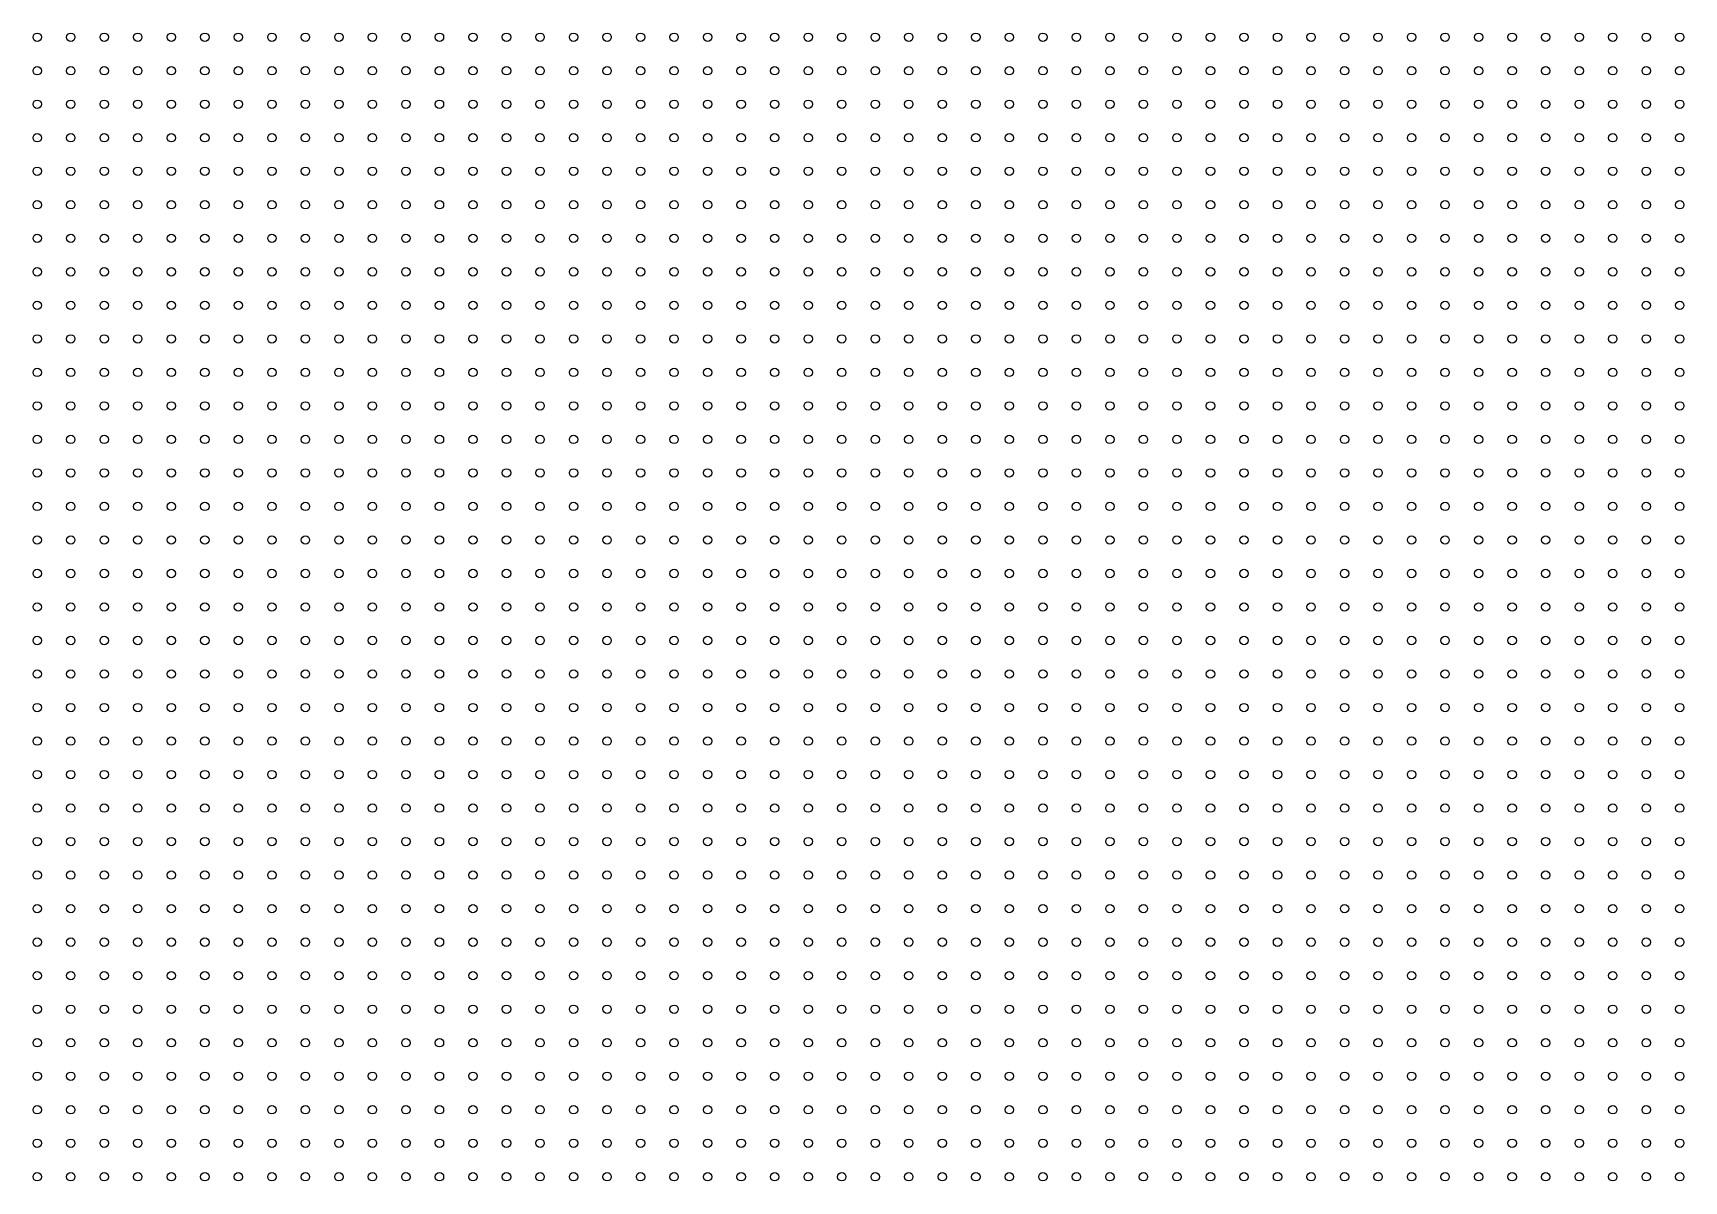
# Model space of a CAD drawing. Header units: metres. Extents: x -2 to 998, y 0 to 1382.
# Drawn here: x -2 to 982, y 698 to 1382 of the extents above; entities that cross this region are included whole.
import ezdxf

# ---------------------------------------------------------------- set-up
doc = ezdxf.new("R2010")
doc.units = ezdxf.units.M

msp = doc.modelspace()

# ---------------------------------------------------------------- linework, layer by layer
for centre in [(0, 1380), (20, 1380), (40, 1380), (60, 1380), (80, 1380), (100, 1380), (120, 1380), (140, 1380), (160, 1380), (180, 1380), (200, 1380), (220, 1380), (240, 1380), (260, 1380), (280, 1380), (300, 1380), (320, 1380), (340, 1380), (360, 1380), (380, 1380), (400, 1380), (420, 1380), (440, 1380), (460, 1380), (480, 1380), (500, 1380), (520, 1380), (540, 1380), (560, 1380), (580, 1380), (600, 1380), (620, 1380), (640, 1380), (660, 1380), (680, 1380), (700, 1380), (720, 1380), (740, 1380), (760, 1380), (780, 1380), (800, 1380), (820, 1380), (840, 1380), (860, 1380), (880, 1380), (900, 1380), (920, 1380), (940, 1380), (960, 1380), (980, 1380), (0, 1360), (20, 1360), (40, 1360), (60, 1360), (80, 1360), (100, 1360), (120, 1360), (140, 1360), (160, 1360), (180, 1360), (200, 1360), (220, 1360), (240, 1360), (260, 1360), (280, 1360), (300, 1360), (320, 1360), (340, 1360), (360, 1360), (380, 1360), (400, 1360), (420, 1360), (440, 1360), (460, 1360), (480, 1360), (500, 1360), (520, 1360), (540, 1360), (560, 1360), (580, 1360), (600, 1360), (620, 1360), (640, 1360), (660, 1360), (680, 1360), (700, 1360), (720, 1360), (740, 1360), (760, 1360), (780, 1360), (800, 1360), (820, 1360), (840, 1360), (860, 1360), (880, 1360), (900, 1360), (920, 1360), (940, 1360), (960, 1360), (980, 1360), (0, 1340), (20, 1340), (40, 1340), (60, 1340), (80, 1340), (100, 1340), (120, 1340), (140, 1340), (160, 1340), (180, 1340), (200, 1340), (220, 1340), (240, 1340), (260, 1340), (280, 1340), (300, 1340), (320, 1340), (340, 1340), (360, 1340), (380, 1340), (400, 1340), (420, 1340), (440, 1340), (460, 1340), (480, 1340), (500, 1340), (520, 1340), (540, 1340), (560, 1340), (580, 1340), (600, 1340), (620, 1340), (640, 1340), (660, 1340), (680, 1340), (700, 1340), (720, 1340), (740, 1340), (760, 1340), (780, 1340), (800, 1340), (820, 1340), (840, 1340), (860, 1340), (880, 1340), (900, 1340), (920, 1340), (940, 1340), (960, 1340), (980, 1340), (0, 1320), (20, 1320), (40, 1320), (60, 1320), (80, 1320), (100, 1320), (120, 1320), (140, 1320), (160, 1320), (180, 1320), (200, 1320), (220, 1320), (240, 1320), (260, 1320), (280, 1320), (300, 1320), (320, 1320), (340, 1320), (360, 1320), (380, 1320), (400, 1320), (420, 1320), (440, 1320), (460, 1320), (480, 1320), (500, 1320), (520, 1320), (540, 1320), (560, 1320), (580, 1320), (600, 1320), (620, 1320), (640, 1320), (660, 1320), (680, 1320), (700, 1320), (720, 1320), (740, 1320), (760, 1320), (780, 1320), (800, 1320), (820, 1320), (840, 1320), (860, 1320), (880, 1320), (900, 1320), (920, 1320), (940, 1320), (960, 1320), (980, 1320), (0, 1300), (20, 1300), (40, 1300), (60, 1300), (80, 1300), (100, 1300), (120, 1300), (140, 1300), (160, 1300), (180, 1300), (200, 1300), (220, 1300), (240, 1300), (260, 1300), (280, 1300), (300, 1300), (320, 1300), (340, 1300), (360, 1300), (380, 1300), (400, 1300), (420, 1300), (440, 1300), (460, 1300), (480, 1300), (500, 1300), (520, 1300), (540, 1300), (560, 1300), (580, 1300), (600, 1300), (620, 1300), (640, 1300), (660, 1300), (680, 1300), (700, 1300), (720, 1300), (740, 1300), (760, 1300), (780, 1300), (800, 1300), (820, 1300), (840, 1300), (860, 1300), (880, 1300), (900, 1300), (920, 1300), (940, 1300), (960, 1300), (980, 1300), (0, 1280), (20, 1280), (40, 1280), (60, 1280), (80, 1280), (100, 1280), (120, 1280), (140, 1280), (160, 1280), (180, 1280), (200, 1280), (220, 1280), (240, 1280), (260, 1280), (280, 1280), (300, 1280), (320, 1280), (340, 1280), (360, 1280), (380, 1280), (400, 1280), (420, 1280), (440, 1280), (460, 1280), (480, 1280), (500, 1280), (520, 1280), (540, 1280), (560, 1280), (580, 1280), (600, 1280), (620, 1280), (640, 1280), (660, 1280), (680, 1280), (700, 1280), (720, 1280), (740, 1280), (760, 1280), (780, 1280), (800, 1280), (820, 1280), (840, 1280), (860, 1280), (880, 1280), (900, 1280), (920, 1280), (940, 1280), (960, 1280), (980, 1280), (0, 1260), (20, 1260), (40, 1260), (60, 1260), (80, 1260), (100, 1260), (120, 1260), (140, 1260), (160, 1260), (180, 1260), (200, 1260), (220, 1260), (240, 1260), (260, 1260), (280, 1260), (300, 1260), (320, 1260), (340, 1260), (360, 1260), (380, 1260), (400, 1260), (420, 1260), (440, 1260), (460, 1260), (480, 1260), (500, 1260), (520, 1260), (540, 1260), (560, 1260), (580, 1260), (600, 1260), (620, 1260), (640, 1260), (660, 1260), (680, 1260), (700, 1260), (720, 1260), (740, 1260), (760, 1260), (780, 1260), (800, 1260), (820, 1260), (840, 1260), (860, 1260), (880, 1260), (900, 1260), (920, 1260), (940, 1260), (960, 1260), (980, 1260), (0, 1240), (20, 1240), (40, 1240), (60, 1240), (80, 1240), (100, 1240), (120, 1240), (140, 1240), (160, 1240), (180, 1240), (200, 1240), (220, 1240), (240, 1240), (260, 1240), (280, 1240), (300, 1240), (320, 1240), (340, 1240), (360, 1240), (380, 1240), (400, 1240), (420, 1240), (440, 1240), (460, 1240), (480, 1240), (500, 1240), (520, 1240), (540, 1240), (560, 1240), (580, 1240), (600, 1240), (620, 1240), (640, 1240), (660, 1240), (680, 1240), (700, 1240), (720, 1240), (740, 1240), (760, 1240), (780, 1240), (800, 1240), (820, 1240), (840, 1240), (860, 1240), (880, 1240), (900, 1240), (920, 1240), (940, 1240), (960, 1240), (980, 1240), (0, 1220), (20, 1220), (40, 1220), (60, 1220), (80, 1220), (100, 1220), (120, 1220), (140, 1220), (160, 1220), (180, 1220), (200, 1220), (220, 1220), (240, 1220), (260, 1220), (280, 1220), (300, 1220), (320, 1220), (340, 1220), (360, 1220), (380, 1220), (400, 1220), (420, 1220), (440, 1220), (460, 1220), (480, 1220), (500, 1220), (520, 1220), (540, 1220), (560, 1220), (580, 1220), (600, 1220), (620, 1220), (640, 1220), (660, 1220), (680, 1220), (700, 1220), (720, 1220), (740, 1220), (760, 1220), (780, 1220), (800, 1220), (820, 1220), (840, 1220), (860, 1220), (880, 1220), (900, 1220), (920, 1220), (940, 1220), (960, 1220), (980, 1220), (0, 1200), (20, 1200), (40, 1200), (60, 1200), (80, 1200), (100, 1200), (120, 1200), (140, 1200), (160, 1200), (180, 1200), (200, 1200), (220, 1200), (240, 1200), (260, 1200), (280, 1200), (300, 1200), (320, 1200), (340, 1200), (360, 1200), (380, 1200), (400, 1200), (420, 1200), (440, 1200), (460, 1200), (480, 1200), (500, 1200), (520, 1200), (540, 1200), (560, 1200), (580, 1200), (600, 1200), (620, 1200), (640, 1200), (660, 1200), (680, 1200), (700, 1200), (720, 1200), (740, 1200), (760, 1200), (780, 1200), (800, 1200), (820, 1200), (840, 1200), (860, 1200), (880, 1200), (900, 1200), (920, 1200), (940, 1200), (960, 1200), (980, 1200), (0, 1180), (20, 1180), (40, 1180), (60, 1180), (80, 1180), (100, 1180), (120, 1180), (140, 1180), (160, 1180), (180, 1180), (200, 1180), (220, 1180), (240, 1180), (260, 1180), (280, 1180), (300, 1180), (320, 1180), (340, 1180), (360, 1180), (380, 1180), (400, 1180), (420, 1180), (440, 1180), (460, 1180), (480, 1180), (500, 1180), (520, 1180), (540, 1180), (560, 1180), (580, 1180), (600, 1180), (620, 1180), (640, 1180), (660, 1180), (680, 1180), (700, 1180), (720, 1180), (740, 1180), (760, 1180), (780, 1180), (800, 1180), (820, 1180), (840, 1180), (860, 1180), (880, 1180), (900, 1180), (920, 1180), (940, 1180), (960, 1180), (980, 1180), (0, 1160), (20, 1160), (40, 1160), (60, 1160), (80, 1160), (100, 1160), (120, 1160), (140, 1160), (160, 1160), (180, 1160), (200, 1160), (220, 1160), (240, 1160), (260, 1160), (280, 1160), (300, 1160), (320, 1160), (340, 1160), (360, 1160), (380, 1160), (400, 1160), (420, 1160), (440, 1160), (460, 1160), (480, 1160), (500, 1160), (520, 1160), (540, 1160), (560, 1160), (580, 1160), (600, 1160), (620, 1160), (640, 1160), (660, 1160), (680, 1160), (700, 1160), (720, 1160), (740, 1160), (760, 1160), (780, 1160), (800, 1160), (820, 1160), (840, 1160), (860, 1160), (880, 1160), (900, 1160), (920, 1160), (940, 1160), (960, 1160), (980, 1160), (0, 1140), (20, 1140), (40, 1140), (60, 1140), (80, 1140), (100, 1140), (120, 1140), (140, 1140), (160, 1140), (180, 1140), (200, 1140), (220, 1140), (240, 1140), (260, 1140), (280, 1140), (300, 1140), (320, 1140), (340, 1140), (360, 1140), (380, 1140), (400, 1140), (420, 1140), (440, 1140), (460, 1140), (480, 1140), (500, 1140), (520, 1140), (540, 1140), (560, 1140), (580, 1140), (600, 1140), (620, 1140), (640, 1140), (660, 1140), (680, 1140), (700, 1140), (720, 1140), (740, 1140), (760, 1140), (780, 1140), (800, 1140), (820, 1140), (840, 1140), (860, 1140), (880, 1140), (900, 1140), (920, 1140), (940, 1140), (960, 1140), (980, 1140), (0, 1120), (20, 1120), (40, 1120), (60, 1120), (80, 1120), (100, 1120), (120, 1120), (140, 1120), (160, 1120), (180, 1120), (200, 1120), (220, 1120), (240, 1120), (260, 1120), (280, 1120), (300, 1120), (320, 1120), (340, 1120), (360, 1120), (380, 1120), (400, 1120), (420, 1120), (440, 1120), (460, 1120), (480, 1120), (500, 1120), (520, 1120), (540, 1120), (560, 1120), (580, 1120), (600, 1120), (620, 1120), (640, 1120), (660, 1120), (680, 1120), (700, 1120), (720, 1120), (740, 1120), (760, 1120), (780, 1120), (800, 1120), (820, 1120), (840, 1120), (860, 1120), (880, 1120), (900, 1120), (920, 1120), (940, 1120), (960, 1120), (980, 1120), (0, 1100), (20, 1100), (40, 1100), (60, 1100), (80, 1100), (100, 1100), (120, 1100), (140, 1100), (160, 1100), (180, 1100), (200, 1100), (220, 1100), (240, 1100), (260, 1100), (280, 1100), (300, 1100), (320, 1100), (340, 1100), (360, 1100), (380, 1100), (400, 1100), (420, 1100), (440, 1100), (460, 1100), (480, 1100), (500, 1100), (520, 1100), (540, 1100), (560, 1100), (580, 1100), (600, 1100), (620, 1100), (640, 1100), (660, 1100), (680, 1100), (700, 1100), (720, 1100), (740, 1100), (760, 1100), (780, 1100), (800, 1100), (820, 1100), (840, 1100), (860, 1100), (880, 1100), (900, 1100), (920, 1100), (940, 1100), (960, 1100), (980, 1100), (0, 1080), (20, 1080), (40, 1080), (60, 1080), (80, 1080), (100, 1080), (120, 1080), (140, 1080), (160, 1080), (180, 1080), (200, 1080), (220, 1080), (240, 1080), (260, 1080), (280, 1080), (300, 1080), (320, 1080), (340, 1080), (360, 1080), (380, 1080), (400, 1080), (420, 1080), (440, 1080), (460, 1080), (480, 1080), (500, 1080), (520, 1080), (540, 1080), (560, 1080), (580, 1080), (600, 1080), (620, 1080), (640, 1080), (660, 1080), (680, 1080), (700, 1080), (720, 1080), (740, 1080), (760, 1080), (780, 1080), (800, 1080), (820, 1080), (840, 1080), (860, 1080), (880, 1080), (900, 1080), (920, 1080), (940, 1080), (960, 1080), (980, 1080), (0, 1060), (20, 1060), (40, 1060), (60, 1060), (80, 1060), (100, 1060), (120, 1060), (140, 1060), (160, 1060), (180, 1060), (200, 1060), (220, 1060), (240, 1060), (260, 1060), (280, 1060), (300, 1060), (320, 1060), (340, 1060), (360, 1060), (380, 1060), (400, 1060), (420, 1060), (440, 1060), (460, 1060), (480, 1060), (500, 1060), (520, 1060), (540, 1060), (560, 1060), (580, 1060), (600, 1060), (620, 1060), (640, 1060), (660, 1060), (680, 1060), (700, 1060), (720, 1060), (740, 1060), (760, 1060), (780, 1060), (800, 1060), (820, 1060), (840, 1060), (860, 1060), (880, 1060), (900, 1060), (920, 1060), (940, 1060), (960, 1060), (980, 1060), (0, 1040), (20, 1040), (40, 1040), (60, 1040), (80, 1040), (100, 1040), (120, 1040), (140, 1040), (160, 1040), (180, 1040), (200, 1040), (220, 1040), (240, 1040), (260, 1040), (280, 1040), (300, 1040), (320, 1040), (340, 1040), (360, 1040), (380, 1040), (400, 1040), (420, 1040), (440, 1040), (460, 1040), (480, 1040), (500, 1040), (520, 1040), (540, 1040), (560, 1040), (580, 1040), (600, 1040), (620, 1040), (640, 1040), (660, 1040), (680, 1040), (700, 1040), (720, 1040), (740, 1040), (760, 1040), (780, 1040), (800, 1040), (820, 1040), (840, 1040), (860, 1040), (880, 1040), (900, 1040), (920, 1040), (940, 1040), (960, 1040), (980, 1040), (0, 1020), (20, 1020), (40, 1020), (60, 1020), (80, 1020), (100, 1020), (120, 1020), (140, 1020), (160, 1020), (180, 1020), (200, 1020), (220, 1020), (240, 1020), (260, 1020), (280, 1020), (300, 1020), (320, 1020), (340, 1020), (360, 1020), (380, 1020), (400, 1020), (420, 1020), (440, 1020), (460, 1020), (480, 1020), (500, 1020), (520, 1020), (540, 1020), (560, 1020), (580, 1020), (600, 1020), (620, 1020), (640, 1020), (660, 1020), (680, 1020), (700, 1020), (720, 1020), (740, 1020), (760, 1020), (780, 1020), (800, 1020), (820, 1020), (840, 1020), (860, 1020), (880, 1020), (900, 1020), (920, 1020), (940, 1020), (960, 1020), (980, 1020), (0, 1000), (20, 1000), (40, 1000), (60, 1000), (80, 1000), (100, 1000), (120, 1000), (140, 1000), (160, 1000), (180, 1000), (200, 1000), (220, 1000), (240, 1000), (260, 1000), (280, 1000), (300, 1000), (320, 1000), (340, 1000), (360, 1000), (380, 1000), (400, 1000), (420, 1000), (440, 1000), (460, 1000), (480, 1000), (500, 1000), (520, 1000), (540, 1000), (560, 1000), (580, 1000), (600, 1000), (620, 1000), (640, 1000), (660, 1000), (680, 1000), (700, 1000), (720, 1000), (740, 1000), (760, 1000), (780, 1000), (800, 1000), (820, 1000), (840, 1000), (860, 1000), (880, 1000), (900, 1000), (920, 1000), (940, 1000), (960, 1000), (980, 1000), (0, 980), (20, 980), (40, 980), (60, 980), (80, 980), (100, 980), (120, 980), (140, 980), (160, 980), (180, 980), (200, 980), (220, 980), (240, 980), (260, 980), (280, 980), (300, 980), (320, 980), (340, 980), (360, 980), (380, 980), (400, 980), (420, 980), (440, 980), (460, 980), (480, 980), (500, 980), (520, 980), (540, 980), (560, 980), (580, 980), (600, 980), (620, 980), (640, 980), (660, 980), (680, 980), (700, 980), (720, 980), (740, 980), (760, 980), (780, 980), (800, 980), (820, 980), (840, 980), (860, 980), (880, 980), (900, 980), (920, 980), (940, 980), (960, 980), (980, 980), (0, 960), (20, 960), (40, 960), (60, 960), (80, 960), (100, 960), (120, 960), (140, 960), (160, 960), (180, 960), (200, 960), (220, 960), (240, 960), (260, 960), (280, 960), (300, 960), (320, 960), (340, 960), (360, 960), (380, 960), (400, 960), (420, 960), (440, 960), (460, 960), (480, 960), (500, 960), (520, 960), (540, 960), (560, 960), (580, 960), (600, 960), (620, 960), (640, 960), (660, 960), (680, 960), (700, 960), (720, 960), (740, 960), (760, 960), (780, 960), (800, 960), (820, 960), (840, 960), (860, 960), (880, 960), (900, 960), (920, 960), (940, 960), (960, 960), (980, 960), (0, 940), (20, 940), (40, 940), (60, 940), (80, 940), (100, 940), (120, 940), (140, 940), (160, 940), (180, 940), (200, 940), (220, 940), (240, 940), (260, 940), (280, 940), (300, 940), (320, 940), (340, 940), (360, 940), (380, 940), (400, 940), (420, 940), (440, 940), (460, 940), (480, 940), (500, 940), (520, 940), (540, 940), (560, 940), (580, 940), (600, 940), (620, 940), (640, 940), (660, 940), (680, 940), (700, 940), (720, 940), (740, 940), (760, 940), (780, 940), (800, 940), (820, 940), (840, 940), (860, 940), (880, 940), (900, 940), (920, 940), (940, 940), (960, 940), (980, 940), (0, 920), (20, 920), (40, 920), (60, 920), (80, 920), (100, 920), (120, 920), (140, 920), (160, 920), (180, 920), (200, 920), (220, 920), (240, 920), (260, 920), (280, 920), (300, 920), (320, 920), (340, 920), (360, 920), (380, 920), (400, 920), (420, 920), (440, 920), (460, 920), (480, 920), (500, 920), (520, 920), (540, 920), (560, 920), (580, 920), (600, 920), (620, 920), (640, 920), (660, 920), (680, 920), (700, 920), (720, 920), (740, 920), (760, 920), (780, 920), (800, 920), (820, 920), (840, 920), (860, 920), (880, 920), (900, 920), (920, 920), (940, 920), (960, 920), (980, 920), (0, 900), (20, 900), (40, 900), (60, 900), (80, 900), (100, 900), (120, 900), (140, 900), (160, 900), (180, 900), (200, 900), (220, 900), (240, 900), (260, 900), (280, 900), (300, 900), (320, 900), (340, 900), (360, 900), (380, 900), (400, 900), (420, 900), (440, 900), (460, 900), (480, 900), (500, 900), (520, 900), (540, 900), (560, 900), (580, 900), (600, 900), (620, 900), (640, 900), (660, 900), (680, 900), (700, 900), (720, 900), (740, 900), (760, 900), (780, 900), (800, 900), (820, 900), (840, 900), (860, 900), (880, 900), (900, 900), (920, 900), (940, 900), (960, 900), (980, 900), (0, 880), (20, 880), (40, 880), (60, 880), (80, 880), (100, 880), (120, 880), (140, 880), (160, 880), (180, 880), (200, 880), (220, 880), (240, 880), (260, 880), (280, 880), (300, 880), (320, 880), (340, 880), (360, 880), (380, 880), (400, 880), (420, 880), (440, 880), (460, 880), (480, 880), (500, 880), (520, 880), (540, 880), (560, 880), (580, 880), (600, 880), (620, 880), (640, 880), (660, 880), (680, 880), (700, 880), (720, 880), (740, 880), (760, 880), (780, 880), (800, 880), (820, 880), (840, 880), (860, 880), (880, 880), (900, 880), (920, 880), (940, 880), (960, 880), (980, 880), (0, 860), (20, 860), (40, 860), (60, 860), (80, 860), (100, 860), (120, 860), (140, 860), (160, 860), (180, 860), (200, 860), (220, 860), (240, 860), (260, 860), (280, 860), (300, 860), (320, 860), (340, 860), (360, 860), (380, 860), (400, 860), (420, 860), (440, 860), (460, 860), (480, 860), (500, 860), (520, 860), (540, 860), (560, 860), (580, 860), (600, 860), (620, 860), (640, 860), (660, 860), (680, 860), (700, 860), (720, 860), (740, 860), (760, 860), (780, 860), (800, 860), (820, 860), (840, 860), (860, 860), (880, 860), (900, 860), (920, 860), (940, 860), (960, 860), (980, 860), (0, 840), (20, 840), (40, 840), (60, 840), (80, 840), (100, 840), (120, 840), (140, 840), (160, 840), (180, 840), (200, 840), (220, 840), (240, 840), (260, 840), (280, 840), (300, 840), (320, 840), (340, 840), (360, 840), (380, 840), (400, 840), (420, 840), (440, 840), (460, 840), (480, 840), (500, 840), (520, 840), (540, 840), (560, 840), (580, 840), (600, 840), (620, 840), (640, 840), (660, 840), (680, 840), (700, 840), (720, 840), (740, 840), (760, 840), (780, 840), (800, 840), (820, 840), (840, 840), (860, 840), (880, 840), (900, 840), (920, 840), (940, 840), (960, 840), (980, 840), (0, 820), (20, 820), (40, 820), (60, 820), (80, 820), (100, 820), (120, 820), (140, 820), (160, 820), (180, 820), (200, 820), (220, 820), (240, 820), (260, 820), (280, 820), (300, 820), (320, 820), (340, 820), (360, 820), (380, 820), (400, 820), (420, 820), (440, 820), (460, 820), (480, 820), (500, 820), (520, 820), (540, 820), (560, 820), (580, 820), (600, 820), (620, 820), (640, 820), (660, 820), (680, 820), (700, 820), (720, 820), (740, 820), (760, 820), (780, 820), (800, 820), (820, 820), (840, 820), (860, 820), (880, 820), (900, 820), (920, 820), (940, 820), (960, 820), (980, 820), (0, 800), (20, 800), (40, 800), (60, 800), (80, 800), (100, 800), (120, 800), (140, 800), (160, 800), (180, 800), (200, 800), (220, 800), (240, 800), (260, 800), (280, 800), (300, 800), (320, 800), (340, 800), (360, 800), (380, 800), (400, 800), (420, 800), (440, 800), (460, 800), (480, 800), (500, 800), (520, 800), (540, 800), (560, 800), (580, 800), (600, 800), (620, 800), (640, 800), (660, 800), (680, 800), (700, 800), (720, 800), (740, 800), (760, 800), (780, 800), (800, 800), (820, 800), (840, 800), (860, 800), (880, 800), (900, 800), (920, 800), (940, 800), (960, 800), (980, 800), (0, 780), (20, 780), (40, 780), (60, 780), (80, 780), (100, 780), (120, 780), (140, 780), (160, 780), (180, 780), (200, 780), (220, 780), (240, 780), (260, 780), (280, 780), (300, 780), (320, 780), (340, 780), (360, 780), (380, 780), (400, 780), (420, 780), (440, 780), (460, 780), (480, 780), (500, 780), (520, 780), (540, 780), (560, 780), (580, 780), (600, 780), (620, 780), (640, 780), (660, 780), (680, 780), (700, 780), (720, 780), (740, 780), (760, 780), (780, 780), (800, 780), (820, 780), (840, 780), (860, 780), (880, 780), (900, 780), (920, 780), (940, 780), (960, 780), (980, 780), (0, 760), (20, 760), (40, 760), (60, 760), (80, 760), (100, 760), (120, 760), (140, 760), (160, 760), (180, 760), (200, 760), (220, 760), (240, 760), (260, 760), (280, 760), (300, 760), (320, 760), (340, 760), (360, 760), (380, 760), (400, 760), (420, 760), (440, 760), (460, 760), (480, 760), (500, 760), (520, 760), (540, 760), (560, 760), (580, 760), (600, 760), (620, 760), (640, 760), (660, 760), (680, 760), (700, 760), (720, 760), (740, 760), (760, 760), (780, 760), (800, 760), (820, 760), (840, 760), (860, 760), (880, 760), (900, 760), (920, 760), (940, 760), (960, 760), (980, 760), (0, 740), (20, 740), (40, 740), (60, 740), (80, 740), (100, 740), (120, 740), (140, 740), (160, 740), (180, 740), (200, 740), (220, 740), (240, 740), (260, 740), (280, 740), (300, 740), (320, 740), (340, 740), (360, 740), (380, 740), (400, 740), (420, 740), (440, 740), (460, 740), (480, 740), (500, 740), (520, 740), (540, 740), (560, 740), (580, 740), (600, 740), (620, 740), (640, 740), (660, 740), (680, 740), (700, 740), (720, 740), (740, 740), (760, 740), (780, 740), (800, 740), (820, 740), (840, 740), (860, 740), (880, 740), (900, 740), (920, 740), (940, 740), (960, 740), (980, 740), (0, 720), (20, 720), (40, 720), (60, 720), (80, 720), (100, 720), (120, 720), (140, 720), (160, 720), (180, 720), (200, 720), (220, 720), (240, 720), (260, 720), (280, 720), (300, 720), (320, 720), (340, 720), (360, 720), (380, 720), (400, 720), (420, 720), (440, 720), (460, 720), (480, 720), (500, 720), (520, 720), (540, 720), (560, 720), (580, 720), (600, 720), (620, 720), (640, 720), (660, 720), (680, 720), (700, 720), (720, 720), (740, 720), (760, 720), (780, 720), (800, 720), (820, 720), (840, 720), (860, 720), (880, 720), (900, 720), (920, 720), (940, 720), (960, 720), (980, 720), (0, 700), (20, 700), (40, 700), (60, 700), (80, 700), (100, 700), (120, 700), (140, 700), (160, 700), (180, 700), (200, 700), (220, 700), (240, 700), (260, 700), (280, 700), (300, 700), (320, 700), (340, 700), (360, 700), (380, 700), (400, 700), (420, 700), (440, 700), (460, 700), (480, 700), (500, 700), (520, 700), (540, 700), (560, 700), (580, 700), (600, 700), (620, 700), (640, 700), (660, 700), (680, 700), (700, 700), (720, 700), (740, 700), (760, 700), (780, 700), (800, 700), (820, 700), (840, 700), (860, 700), (880, 700), (900, 700), (920, 700), (940, 700), (960, 700), (980, 700)]:
    msp.add_circle(centre, 2.5)

doc.saveas('drawing.dxf')
